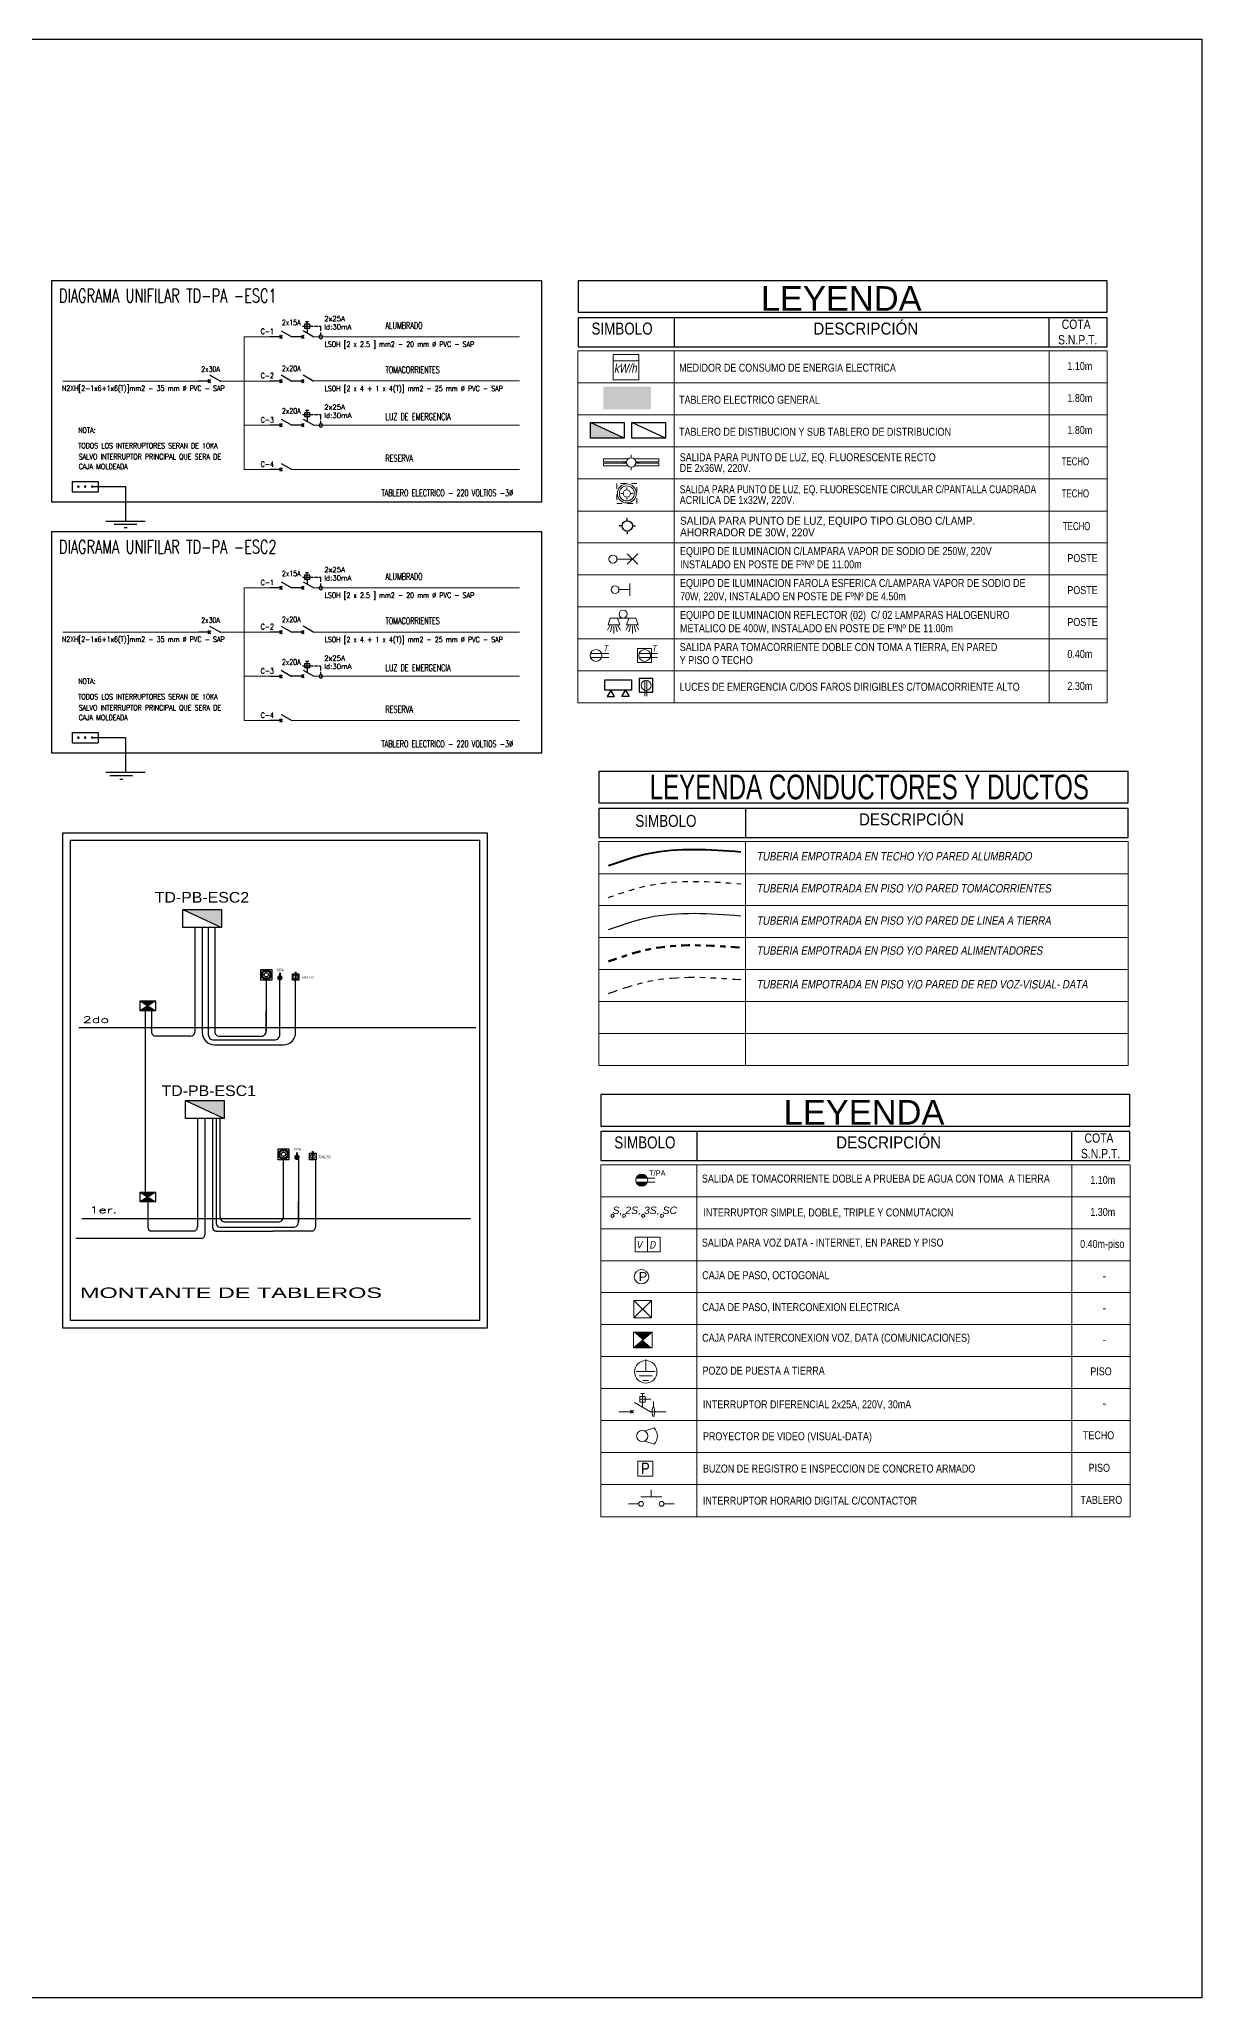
# Model space of a CAD drawing. Header units: millimetres. Extents: x 3354 to 3637, y 1117 to 1358.
# Drawn here: x 3509.77 to 3531.16, y 1163.13 to 1199.18 of the extents above; entities that cross this region are included whole.
import ezdxf
from ezdxf.enums import TextEntityAlignment as Align

# ---------------------------------------------------------------- set-up
doc = ezdxf.new("R2010")
doc.units = ezdxf.units.MM
for name, pattern in [('ACAD_ISO15W100', [39, 12, -3, 12, -3, 0, -3, 0, -3, 0, -3]), ('CONTINUA', [0]), ('DASHDOT2', [12.7, 6.35, -3.175, 0, -3.175]), ('DASHED', [0.75, 0.5, -0.25]), ('DASHED2', [0.375, 0.25, -0.125]), ('HIDDEN2', [0.1875, 0.125, -0.0625]), ('TRAZOS1', [0.15, 0.1, -0.05])]:
    doc.linetypes.add(name, pattern=pattern)
for name, color, linetype, lineweight in [('0-Accesorio', 4, 'Continuous', 20), ('06- DIAFRAMA UNIFILARES', 44, 'HIDDEN2', 15), ('ACCESORIO', 4, 'Continuous', 20), ('ACCESORIOS', 4, 'Continuous', 18), ('ALIMENTADORES', 43, 'DASHDOT2', 50), ('buzones', 4, 'Continuous', 18), ('CAB30mm', 60, 'Continuous', 30), ('columnas', 1, 'Continuous', 5), ('FIERR2', 41, 'Continuous', 20), ('INST. TOMAC.', 3, 'DASHED', 30), ('LAMPARAS', 2, 'Continuous', 13), ('LAMPARAS AHORRADORAS', 2, 'Continuous', 20), ('RED ALUMBRADO', 6, 'Continuous', 40), ('RED RED TV CABLE', 241, 'ACAD_ISO15W100', 40), ('RED TIERRA', 21, 'T_LINE', 30), ('SANIT', 160, 'Continuous', 60), ('TABLERO', 122, 'Continuous', 25), ('tableros y cables', 14, 'Continuous', 18)]:
    doc.layers.add(name, color=color, linetype=linetype, lineweight=lineweight)
for name, color, linetype in [('06-LNA FZA', 150, 'Continuous'), ('10LAUXILIAR', 1, 'Continuous'), ('40ALUMBRADO', 5, 'Continuous'), ('B-NOTAS', 7, 'Continuous'), ('Comunicaciones', 162, 'Continuous'), ('EQUIPOS', 4, 'Continuous'), ('G-TEXTOS-NOTAS', 7, 'Continuous'), ('LUMINARIAS', 2, 'Continuous'), ('MONTANTES', 2, 'Continuous'), ('TEXTO-1', 4, 'Continuous'), ('TEXTO-2', 9, 'Continuous'), ('TRAZO', 1, 'Continuous')]:
    doc.layers.add(name, color=color, linetype=linetype)
doc.layers.add('texto', color=7, linetype='Continuous', lineweight=9, true_color=0x000000)
doc.styles.add('2-SIETE', font='ARIALN.TTF', dxfattribs={"height": 0.07})
doc.styles.add('50-NOTAS', font='romans.shx', dxfattribs={"height": 0.1})
doc.styles.add('A-1', font='arial.ttf', dxfattribs={"height": 0.075})
doc.styles.add('B-NOTAS', font='romans.shx', dxfattribs={"width": 0.8, "height": 2.5})
doc.styles.add('BYE', font='ARIALN.TTF', dxfattribs={"oblique": 10, "height": 2})
doc.styles.add('CECI', font='sanss___.ttf', dxfattribs={"width": 1.6, "height": 0.13})
doc.styles.add('NPT', font='arial.ttf', dxfattribs={"height": 0.1})
doc.styles.add('ROMANS', font='romans.shx')
doc.styles.get("Standard").update_dxf_attribs({"font": 'arial.ttf'})
doc.styles.add('SWISS', font='arial.ttf', dxfattribs={"height": 0.1})
doc.linetypes.add('T_LINE', pattern='A,12.7,-5.08,["T",Standard,S=2.54,R=0,X=-2.54,Y=-1.27],-6.35', length=24.13)

# ---------------------------------------------------------------- blocks, each defined once
blk = doc.blocks.new('SC')
at = {"layer": '06-LNA FZA'}
for p, q in [((-0.432, 0.057), (-0.342, -0.059)), ((-0.342, 0.057), (-0.432, -0.059)), ((-0.374, 0.211), (0, -0.001)), ((-0.387, -0.001), (-0.765, -0.001))]:
    blk.add_line(p, q, dxfattribs=at)
blk = doc.blocks.new('DIFERENCIAL')
at = {"color": 1, "linetype": 'Continuous', "ltscale": 0.1}
for p, q in [((-0.642, 0.319), (-0.602, 0.319)), ((-0.58, 0.319), (-0.504, 0.319)), ((-0.509, 0.412), (-0.575, 0.412)), ((-0.542, 0.281), (-0.542, 0.356)), ((-0.48, 0.319), (-0.407, 0.319)), ((-0.385, 0.319), (-0.31, 0.319)), ((-0.287, 0.319), (-0.248, 0.319)), ((-0.248, 0.216), (-0.248, 0.319)), ((-0.248, 0.134), (-0.248, 0.183))]:
    blk.add_line(p, q, dxfattribs=at)
blk.add_lwpolyline([(-0.596, 0.276), (-0.486, 0.276), (-0.486, 0.361), (-0.596, 0.361)], close=True, dxfattribs=at)
for points in [[(-0.542, 0.376), (-0.542, 0.412)], [(-0.542, 0.261), (-0.542, 0.171)]]:
    blk.add_lwpolyline(points, dxfattribs=at)
blk.add_ellipse((-0.248, 0.087), major_axis=(0, -0.0467), ratio=0.654896, dxfattribs=at)
at = {"layer": 'G-TEXTOS-NOTAS', "style": '50-NOTAS'}
for s, p in [('2x25A', (-0.172, 0.427)), ('Id:30mA', (-0.172, 0.247))]:
    blk.add_text(s, height=0.11, dxfattribs=at).set_placement(p)
blk = doc.blocks.new('ID')
at = {"color": 1, "linetype": 'Continuous', "ltscale": 0.1}
for p, q in [((3472.703, 1590.813), (3472.737, 1590.813)), ((3472.756, 1590.813), (3472.82, 1590.813)), ((3472.816, 1590.892), (3472.76, 1590.892)), ((3472.788, 1590.781), (3472.788, 1590.845)), ((3472.841, 1590.813), (3472.903, 1590.813)), ((3472.922, 1590.813), (3472.986, 1590.813)), ((3473.005, 1590.813), (3473.038, 1590.813)), ((3473.038, 1590.725), (3473.038, 1590.813)), ((3473.038, 1590.655), (3473.038, 1590.697))]:
    blk.add_line(p, q, dxfattribs=at)
blk.add_lwpolyline([(3472.742, 1590.777), (3472.835, 1590.777), (3472.835, 1590.849), (3472.742, 1590.849)], close=True, dxfattribs=at)
for points in [[(3472.788, 1590.862), (3472.788, 1590.892)], [(3472.788, 1590.764), (3472.788, 1590.687)]]:
    blk.add_lwpolyline(points, dxfattribs=at)
blk.add_ellipse((3473.038, 1590.616), major_axis=(0, -0.0398), ratio=0.654896, dxfattribs=at)
at = {"layer": 'G-TEXTOS-NOTAS', "style": '50-NOTAS'}
for s, p in [('2x25A', (3473.103, 1590.905)), ('Id:30mA', (3473.103, 1590.752))]:
    blk.add_text(s, height=0.0937, dxfattribs=at).set_placement(p)
blk = doc.blocks.new('CAJ-TELF-1')
at = {"layer": 'Comunicaciones', "color": 2, "linetype": 'CONTINUA'}
for p, q in [((0.101, 0.13), (-0.101, 0)), ((-0.101, 0.13), (0.101, 0))]:
    blk.add_line(p, q, dxfattribs=at)
at = {"layer": 'Comunicaciones', "color": 3, "linetype": 'CONTINUA'}
blk.add_lwpolyline([(-0.101, 0.13), (-0.101, 0), (0.101, 0), (0.101, 0.13)], close=True, dxfattribs=at)
at = {"layer": 'Comunicaciones', "color": 2, "linetype": 'CONTINUA'}
for points in [[(-0.101, 0.13), (0, 0.065), (0.101, 0.13)], [(-0.101, 0), (0, 0.065), (0.101, 0)]]:
    blk.add_solid(points, dxfattribs=at)
blk = doc.blocks.new('TABLERO ELECTRICO')
at = {"layer": 'TABLERO'}
blk.add_hatch(color=256, dxfattribs=at).paths.add_polyline_path([(138.888, 62.418), (138.888, 61.688), (139.228, 62.418)])
blk.add_line((138.888, 61.688), (139.228, 62.418), dxfattribs=at)
blk.add_lwpolyline([(139.228, 62.418), (139.228, 61.688), (138.888, 61.688), (138.888, 62.418)], close=True, dxfattribs=at)
blk = doc.blocks.new('T')
at = {"color": 4, "linetype": 'Continuous', "lineweight": 20, "ltscale": 0.1}
for p, q in [((-49.222, 238.573), (-49.433, 238.573)), ((-49.222, 238.544), (-49.433, 238.544))]:
    blk.add_line(p, q, dxfattribs=at)
blk.add_circle((-49.289, 238.556), 0.0671, dxfattribs=at)
blk = doc.blocks.new('FLUORESCENTE CIRCULAR 1x32W')
at = {"layer": 'LUMINARIAS'}
for p, q in [((1338.211, 550.574), (1338.211, 550.61)), ((1338.152, 550.515), (1338.116, 550.515)), ((1338.211, 550.456), (1338.211, 550.421)), ((1338.27, 550.515), (1338.305, 550.515))]:
    blk.add_line(p, q, dxfattribs=at)
blk.add_lwpolyline([(1338.06, 550.665), (1338.36, 550.665), (1338.36, 550.365), (1338.06, 550.365)], close=True, dxfattribs=at)
for centre, radius in [((1338.21, 550.515), 0.136), ((1338.21, 550.515), 0.109), ((1338.211, 550.515), 0.0592)]:
    blk.add_circle(centre, radius, dxfattribs=at)
blk = doc.blocks.new('TOMA A PRUEBA DE AGUA')
at = {"layer": 'ACCESORIOS'}
h = blk.add_hatch(color=256, dxfattribs=at)
h.paths.add_polyline_path([(2284.459, 573.798), (2284.733, 573.798, 0.724865)])
h.paths.add_polyline_path([(2284.733, 573.708), (2284.459, 573.708, 0.724865)])
at = {"layer": 'ACCESORIOS', "linetype": 'Continuous', "lineweight": 20, "ltscale": 0.1}
for p, q in [((2284.459, 573.798), (2284.908, 573.798)), ((2284.459, 573.708), (2284.908, 573.708))]:
    blk.add_line(p, q, dxfattribs=at)
blk.add_circle((2284.596, 573.753), 0.144, dxfattribs=at)
at = {"layer": 'ACCESORIOS', "style": 'A-1', "width": 0.8}
blk.add_text('T/PA', height=0.1316, dxfattribs=at).set_placement((2284.774, 573.856))
blk = doc.blocks.new('CAJA DE PASO CUADRADO')
at = {"layer": 'ACCESORIOS', "linetype": 'Continuous', "lineweight": 20, "ltscale": 0.1}
for p, q in [((3457.161, 1211.357), (3457.482, 1211.036)), ((3457.482, 1211.357), (3457.161, 1211.036))]:
    blk.add_line(p, q, dxfattribs=at)
blk.add_lwpolyline([(3457.482, 1211.357), (3457.161, 1211.357), (3457.161, 1211.036), (3457.482, 1211.036)], close=True, dxfattribs=at)
blk = doc.blocks.new('tomacorriente')
at = {"layer": 'ACCESORIOS'}
for p, q in [((192.164, 54.007), (192.389, 54.007)), ((192.164, 53.958), (192.389, 53.958))]:
    blk.add_line(p, q, dxfattribs=at)
blk.add_circle((192.232, 53.983), 0.0729, dxfattribs=at)
at = {"layer": 'ACCESORIOS', "style": 'BYE', "oblique": 10}
blk.add_text('T', height=0.0794, dxfattribs=at).set_placement((192.322, 54.03))
blk = doc.blocks.new('MEDIDOR ELECTRICO')
at = {"layer": 'ACCESORIO', "linetype": 'Continuous', "lineweight": 20, "ltscale": 0.1}
blk.add_line((3557.225, 1214.428), (3557.835, 1214.428), dxfattribs=at)
blk.add_lwpolyline([(3557.225, 1214.58), (3557.835, 1214.58), (3557.835, 1213.977), (3557.225, 1213.977)], close=True, dxfattribs=at)
at = {"layer": 'ACCESORIO', "linetype": 'Continuous', "lineweight": 20, "ltscale": 0.1, "style": 'BYE', "oblique": 10}
blk.add_text('kW/h', height=0.2098, dxfattribs=at).set_placement((3557.244, 1214.148))
blk = doc.blocks.new('fl')
at = {"layer": 'LAMPARAS AHORRADORAS'}
for p, q in [((3552.922, 1728.251), (3552.922, 1728.318)), ((3552.821, 1728.15), (3552.754, 1728.15)), ((3552.922, 1728.049), (3552.922, 1727.982)), ((3553.023, 1728.15), (3553.09, 1728.15))]:
    blk.add_line(p, q, dxfattribs=at)
for points in [[(3552.906, 1728.249), (3552.906, 1728.75), (3552.846, 1728.75), (3552.846, 1728.216)], [(3552.938, 1728.249), (3552.938, 1728.75), (3552.998, 1728.75), (3552.998, 1728.216)], [(3552.846, 1728.084), (3552.846, 1727.55), (3552.906, 1727.55), (3552.906, 1728.05)], [(3552.998, 1728.084), (3552.998, 1727.55), (3552.938, 1727.55), (3552.938, 1728.05)]]:
    blk.add_lwpolyline(points, dxfattribs=at)
blk.add_circle((3552.922, 1728.15), 0.101, dxfattribs=at)
blk = doc.blocks.new('FLUORESCENTE CIRCULAR')
at = {"layer": 'LAMPARAS'}
for p, q in [((-792.671, 1801.4), (-792.719, 1801.4)), ((-792.598, 1801.472), (-792.598, 1801.521)), ((-792.598, 1801.328), (-792.598, 1801.28)), ((-792.526, 1801.4), (-792.478, 1801.4))]:
    blk.add_line(p, q, dxfattribs=at)
at = {"layer": 'LAMPARAS', "linetype": 'TRAZOS1', "ltscale": 0.75}
blk.add_lwpolyline([(-792.798, 1801.6), (-792.798, 1801.2), (-792.398, 1801.2), (-792.398, 1801.6)], close=True, dxfattribs=at)
at = {"layer": 'LAMPARAS'}
for radius in [0.189, 0.149, 0.0723]:
    blk.add_circle((-792.598, 1801.4), radius, dxfattribs=at)
blk = doc.blocks.new('reflect')
at = {"layer": 'LAMPARAS'}
for p, q in [((-0.501, 0.869, 0.008), (-0.751, 0.931, 0.014)), ((-0.477, 0.955, 0.007), (-0.677, 1.059, 0.012)), ((-0.451, 1.032, 0.007), (-0.174, 0.936)), ((-0.449, 0.543, 0.007), (-0.451, 1.032, 0.007)), ((-0.174, 0.399), (-0.174, 0.936)), ((-0.173, 0.64), (-0.174, 0.936)), ((-0.507, 0.787, 0.008), (-0.813, 0.786, 0.016)), ((-0.507, 0.011, 0.008), (-0.813, 0.012, 0.016)), ((-0.501, 0.706, 0.008), (-0.75, 0.642, 0.014)), ((-0.501, 0.093, 0.008), (-0.75, 0.156, 0.014)), ((-0.476, 0.619, 0.007), (-0.676, 0.514, 0.012)), ((-0.476, 0.179, 0.007), (-0.676, 0.284, 0.012)), ((-0.449, 0.255, 0.007), (-0.451, -0.233, 0.007)), ((-0.449, 0.543, 0.007), (-0.173, 0.64)), ((-0.449, 0.255, 0.007), (-0.173, 0.158)), ((-0.174, 0.399), (-0.174, -0.138)), ((-0.173, 0.158), (-0.174, -0.138)), ((-0.501, -0.07, 0.008), (-0.751, -0.132, 0.014)), ((-0.477, -0.157, 0.007), (-0.677, -0.261, 0.012)), ((-0.451, -0.233, 0.007), (-0.174, -0.138))]:
    blk.add_line(p, q, dxfattribs=at)
blk.add_circle((-0.005, 0.399), 0.169, dxfattribs=at)

msp = doc.modelspace()

# ---------------------------------------------------------------- hatches: boundary and pattern name
at = {"linetype": 'Continuous', "lineweight": 20, "ltscale": 0.1}
h = msp.add_hatch(color=4, dxfattribs=at)
h.paths.add_polyline_path([(3514.189, 1181.946), (3514.189, 1181.864, -0.840509)])
h.paths.add_polyline_path([(3514.206, 1181.865), (3514.206, 1181.945, -0.767976)])
h = msp.add_hatch(color=4, dxfattribs=at)
h.paths.add_polyline_path([(3514.505, 1178.642), (3514.505, 1178.559, -0.840509)])
h.paths.add_polyline_path([(3514.523, 1178.56), (3514.523, 1178.641, -0.767976)])
at = {"layer": 'ACCESORIOS'}
h = msp.add_hatch(color=256, dxfattribs=at)
h.dxf.hatch_style = 1
h.paths.add_polyline_path([(3520.706, 1175.383), (3520.875, 1175.236), (3521.045, 1175.381), (3521.045, 1175.383)])
h.paths.add_polyline_path([(3520.706, 1175.091), (3521.041, 1175.091), (3520.875, 1175.236)])
at = {"layer": 'TABLERO', "linetype": 'Continuous'}
h = msp.add_hatch(color=256, dxfattribs=at)
h.dxf.hatch_style = 1
h.paths.add_polyline_path([(3521.025, 1192.369), (3521.023, 1192.785), (3520.587, 1192.784), (3520.151, 1192.784), (3520.152, 1192.369)])

# ---------------------------------------------------------------- linework, layer by layer
at = {"color": 4, "linetype": 'Continuous', "lineweight": 20, "ltscale": 0.1}
for p, q in [((3514.189, 1181.863), (3514.189, 1181.994)), ((3514.206, 1181.863), (3514.206, 1181.994)), ((3514.505, 1178.559), (3514.505, 1178.69)), ((3514.523, 1178.559), (3514.523, 1178.69)), ((3520.93, 1174.876), (3520.93, 1174.659)), ((3520.756, 1174.659), (3521.105, 1174.659)), ((3520.756, 1174.659), (3521.105, 1174.659)), ((3520.81, 1174.576), (3521.05, 1174.576)), ((3520.878, 1174.493), (3520.982, 1174.493))]:
    msp.add_line(p, q, dxfattribs=at)
at = {"ltscale": 2}
msp.add_lwpolyline([(3493.807, 1199.183), (3531.162, 1199.183), (3531.162, 1163.127), (3493.807, 1163.127)], close=True, dxfattribs=at)
at = {"color": 2, "lineweight": 25}
for points in [[(3520.667, 1187.199), (3520.175, 1187.199), (3520.175, 1187.387), (3520.667, 1187.387)], [(3520.288, 1187.199), (3520.22, 1187.082), (3520.355, 1187.082)], [(3520.555, 1187.199), (3520.623, 1187.082), (3520.487, 1187.082)]]:
    msp.add_lwpolyline(points, close=True, dxfattribs=at)
for points in [[(3521.058, 1187.412), (3520.809, 1187.412), (3520.809, 1187.163), (3521.058, 1187.163)], [(3514.427, 1181.979), (3514.545, 1181.979), (3514.545, 1181.86), (3514.427, 1181.86)], [(3514.427, 1181.979), (3514.545, 1181.979), (3514.545, 1181.86), (3514.427, 1181.86)], [(3514.743, 1178.674), (3514.862, 1178.674), (3514.862, 1178.555), (3514.743, 1178.555)], [(3514.743, 1178.674), (3514.862, 1178.674), (3514.862, 1178.555), (3514.743, 1178.555)]]:
    msp.add_lwpolyline(points, close=True)
at = {"color": 4, "linetype": 'Continuous', "lineweight": 20, "ltscale": 0.1}
for centre, radius in [((3514.196, 1181.905), 0.0417), ((3514.512, 1178.6), 0.0417), ((3520.929, 1174.651), 0.207)]:
    msp.add_circle(centre, radius, dxfattribs=at)
at = {"layer": '0-Accesorio', "linetype": 'Continuous'}
for p, q in [((3520.839, 1172.349), (3521.225, 1172.349)), ((3521.032, 1172.349), (3521.032, 1172.481))]:
    msp.add_line(p, q, dxfattribs=at)
for centre in [(3520.844, 1172.221), (3521.22, 1172.221)]:
    msp.add_circle(centre, 0.0436, dxfattribs=at)
at = {"layer": '06- DIAFRAMA UNIFILARES', "color": 150, "linetype": 'CONTINUA'}
for p, q in [((3513.539, 1193.705), (3513.539, 1191.26)), ((3514.013, 1193.705), (3513.539, 1193.705)), ((3514.821, 1193.706), (3518.609, 1193.706)), ((3512.701, 1192.89), (3510.2, 1192.89)), ((3513.539, 1192.89), (3513.101, 1192.89)), ((3514.013, 1192.89), (3513.539, 1192.89)), ((3514.821, 1192.891), (3518.609, 1192.891)), ((3514.013, 1192.075), (3513.539, 1192.075)), ((3514.821, 1192.076), (3518.609, 1192.076)), ((3514.013, 1191.26), (3513.539, 1191.26)), ((3514.416, 1191.261), (3518.609, 1191.261)), ((3513.539, 1189.084), (3513.539, 1186.639)), ((3514.013, 1189.084), (3513.539, 1189.084)), ((3514.821, 1189.085), (3518.609, 1189.085)), ((3512.701, 1188.269), (3510.2, 1188.269)), ((3513.539, 1188.269), (3513.101, 1188.269)), ((3514.013, 1188.269), (3513.539, 1188.269)), ((3514.821, 1188.27), (3518.609, 1188.27)), ((3514.013, 1187.454), (3513.539, 1187.454)), ((3514.821, 1187.455), (3518.609, 1187.455)), ((3514.013, 1186.639), (3513.539, 1186.639)), ((3514.416, 1186.64), (3518.609, 1186.64))]:
    msp.add_line(p, q, dxfattribs=at)
at = {"layer": '10LAUXILIAR', "color": 3, "linetype": 'Continuous'}
for p, q in [((3510.374, 1191.043, -1.41), (3510.854, 1191.043, -1.41)), ((3510.374, 1191.043, -1.41), (3510.374, 1190.851, -1.41)), ((3510.758, 1190.947, -1.41), (3511.357, 1190.947, -1.41)), ((3510.854, 1191.043, -1.41), (3510.854, 1190.851, -1.41)), ((3511.357, 1190.947, -1.41), (3511.357, 1190.312, -1.41)), ((3510.374, 1190.851, -1.41), (3510.854, 1190.851, -1.41)), ((3510.997, 1190.312, -1.41), (3511.717, 1190.312, -1.41)), ((3511.148, 1190.257, -1.41), (3511.565, 1190.257, -1.41)), ((3511.33, 1190.192, -1.41), (3511.384, 1190.192, -1.41)), ((3510.374, 1186.422, -1.41), (3510.854, 1186.422, -1.41)), ((3510.374, 1186.422, -1.41), (3510.374, 1186.23, -1.41)), ((3510.758, 1186.326, -1.41), (3511.357, 1186.326, -1.41)), ((3510.854, 1186.422, -1.41), (3510.854, 1186.23, -1.41)), ((3511.357, 1186.326, -1.41), (3511.357, 1185.691, -1.41)), ((3510.374, 1186.23, -1.41), (3510.854, 1186.23, -1.41)), ((3510.997, 1185.691, -1.41), (3511.717, 1185.691, -1.41)), ((3511.069, 1185.63), (3511.486, 1185.63)), ((3511.25, 1185.564), (3511.304, 1185.564))]:
    msp.add_line(p, q, dxfattribs=at)
at = {"layer": '10LAUXILIAR', "color": 3, "linetype": 'Continuous', "const_width": 0.024}
for points in [[(3510.477, 1190.947, 1), (3510.501, 1190.947, 1)], [(3510.602, 1190.947, 1), (3510.626, 1190.947, 1)], [(3510.734, 1190.947, 1), (3510.758, 1190.947, 1)], [(3510.477, 1186.326, 1), (3510.501, 1186.326, 1)], [(3510.602, 1186.326, 1), (3510.626, 1186.326, 1)], [(3510.734, 1186.326, 1), (3510.758, 1186.326, 1)]]:
    msp.add_lwpolyline(points, format="xyb", close=True, dxfattribs=at)
at = {"layer": '40ALUMBRADO'}
for points in [[(3519.015, 1194.736), (3509.997, 1194.736), (3509.997, 1190.667), (3519.015, 1190.667)], [(3519.015, 1190.114), (3509.997, 1190.114), (3509.997, 1186.046), (3519.015, 1186.046)], [(3510.206, 1184.576), (3518.009, 1184.576), (3518.009, 1175.456), (3510.206, 1175.456)], [(3510.345, 1184.437), (3517.87, 1184.437), (3517.87, 1175.595), (3510.345, 1175.595)]]:
    msp.add_lwpolyline(points, close=True, dxfattribs=at)
for points in [[(3512.701, 1192.891), (3512.698, 1192.891), (3512.698, 1192.89), (3512.701, 1192.89)], [(3513.101, 1192.89), (3513.102, 1192.89), (3513.102, 1192.891), (3513.101, 1192.891)], [(3512.701, 1188.269), (3512.698, 1188.269), (3512.698, 1188.269), (3512.701, 1188.269)], [(3513.101, 1188.269), (3513.102, 1188.269), (3513.102, 1188.269), (3513.101, 1188.269)]]:
    msp.add_lwpolyline(points, dxfattribs=at)
at = {"layer": 'ACCESORIOS', "color": 4, "linetype": 'Continuous', "lineweight": 20, "ltscale": 0.1}
msp.add_line((3520.963, 1176.862), (3520.963, 1177.129), dxfattribs=at)
msp.add_line((3520.963, 1176.862), (3520.963, 1177.129), dxfattribs=at)
at = {"layer": 'ACCESORIOS', "linetype": 'Continuous', "lineweight": 20, "ltscale": 0.1}
msp.add_line((3521.045, 1175.381), (3520.706, 1175.091), dxfattribs=at)
at = {"layer": 'ACCESORIOS'}
for p, q in [((3521.018, 1173.917), (3520.722, 1174.088)), ((3520.82, 1174.145), (3520.92, 1174.145)), ((3520.836, 1174.254), (3520.904, 1174.254)), ((3520.87, 1174.003), (3520.87, 1174.254)), ((3520.87, 1174.195), (3520.87, 1174.095)), ((3520.676, 1173.917), (3520.435, 1173.917)), ((3520.646, 1173.887), (3520.706, 1173.947)), ((3520.706, 1173.887), (3520.646, 1173.947)), ((3521.018, 1173.917), (3521.301, 1173.917))]:
    msp.add_line(p, q, dxfattribs=at)
at = {"layer": 'ACCESORIOS', "linetype": 'DASHED2', "ltscale": 0.005}
for p in [(3520.92, 1174.145), (3521.071, 1174.007)]:
    msp.add_line(p, (3521.071, 1174.145), dxfattribs=at)
at = {"layer": 'ACCESORIOS', "color": 1, "linetype": 'Continuous', "lineweight": 20, "ltscale": 0.1}
for p, q in [((3520.911, 1173.561), (3521.084, 1173.62)), ((3520.911, 1173.376), (3521.084, 1173.318))]:
    msp.add_line(p, q, dxfattribs=at)
at = {"layer": 'ACCESORIOS'}
for points in [[(3521.038, 1187.967), (3520.78, 1187.967), (3520.78, 1187.71), (3521.038, 1187.71)], [(3520.92, 1174.195), (3520.82, 1174.195), (3520.82, 1174.095), (3520.92, 1174.095)]]:
    msp.add_lwpolyline(points, close=True, dxfattribs=at)
at = {"layer": 'ACCESORIOS', "color": 4, "linetype": 'Continuous', "lineweight": 20, "ltscale": 0.1}
msp.add_lwpolyline([(3520.733, 1177.129), (3521.193, 1177.129), (3521.193, 1176.862), (3520.733, 1176.862)], close=True, dxfattribs=at)
at = {"layer": 'ACCESORIOS', "linetype": 'Continuous', "lineweight": 20, "ltscale": 0.1}
msp.add_lwpolyline([(3521.045, 1175.091), (3520.706, 1175.091), (3520.706, 1175.383), (3521.045, 1175.383)], close=True, dxfattribs=at)
at = {"layer": 'ACCESORIOS'}
for centre, radius in [((3520.318, 1177.523), 0.0292), ((3520.529, 1177.523), 0.0292), ((3520.882, 1177.523), 0.0292), ((3521.228, 1177.523), 0.0292), ((3520.851, 1176.402), 0.133)]:
    msp.add_circle(centre, radius, dxfattribs=at)
at = {"layer": 'ACCESORIOS', "color": 1, "linetype": 'Continuous', "lineweight": 20, "ltscale": 0.1}
msp.add_circle((3520.865, 1173.469), 0.103, dxfattribs=at)
msp.add_arc((3520.919, 1173.469), 0.224, 317.5277, 42.4723, dxfattribs=at)
at = {"layer": 'ACCESORIOS'}
msp.add_ellipse((3521.07, 1173.917), major_axis=(0, -0.0894), ratio=0.271389, dxfattribs=at)
at = {"layer": 'ALIMENTADORES', "ltscale": 0.025}
msp.add_spline([(3520.242, 1182.205), (3520.982, 1182.428), (3522.678, 1182.459)], degree=3, dxfattribs=at)
at = {"layer": 'buzones', "linetype": 'Continuous', "ltscale": 0.25}
msp.add_lwpolyline([(3521.061, 1172.729), (3521.061, 1173.008), (3520.783, 1173.008), (3520.783, 1172.729)], close=True, dxfattribs=at)
at = {"layer": 'CAB30mm'}
for p, q in [((3521.451, 1194.055), (3521.451, 1193.52)), ((3528.35, 1193.52), (3528.35, 1194.055)), ((3522.763, 1185.021), (3522.763, 1184.486)), ((3521.87, 1179.073), (3521.87, 1178.539)), ((3528.77, 1178.539), (3528.77, 1179.073))]:
    msp.add_line(p, q, dxfattribs=at)
for points in [[(3519.683, 1194.157), (3529.42, 1194.157), (3529.42, 1194.736), (3519.683, 1194.736)], [(3519.683, 1193.52), (3529.42, 1193.52), (3529.42, 1194.055), (3519.683, 1194.055)], [(3520.069, 1185.123), (3529.806, 1185.123), (3529.806, 1185.702), (3520.069, 1185.702)], [(3520.069, 1184.486), (3529.806, 1184.486), (3529.806, 1185.021), (3520.069, 1185.021)], [(3520.103, 1179.176), (3529.84, 1179.176), (3529.84, 1179.754), (3520.103, 1179.754)], [(3520.103, 1178.539), (3529.84, 1178.539), (3529.84, 1179.073), (3520.103, 1179.073)]]:
    msp.add_lwpolyline(points, close=True, dxfattribs=at)
at = {"layer": 'FIERR2'}
for p, q in [((3519.682, 1193.444), (3519.682, 1186.965)), ((3519.682, 1193.444), (3529.42, 1193.444)), ((3521.451, 1193.444), (3521.451, 1186.965)), ((3528.35, 1193.444), (3528.35, 1186.965)), ((3529.42, 1193.444), (3529.42, 1186.965)), ((3519.682, 1192.855), (3529.42, 1192.855)), ((3519.682, 1192.266), (3529.42, 1192.266)), ((3519.682, 1191.677), (3529.42, 1191.677)), ((3519.682, 1191.087), (3529.42, 1191.087)), ((3519.682, 1190.497), (3529.42, 1190.497)), ((3519.682, 1189.909), (3529.42, 1189.909)), ((3519.682, 1189.909), (3529.42, 1189.909)), ((3519.682, 1189.321), (3529.42, 1189.321)), ((3519.682, 1188.732), (3529.42, 1188.732)), ((3519.682, 1188.144), (3529.42, 1188.144)), ((3519.682, 1187.556), (3529.42, 1187.556)), ((3519.682, 1186.965), (3529.42, 1186.965)), ((3520.069, 1184.411), (3520.069, 1180.292)), ((3520.069, 1184.411), (3529.807, 1184.411)), ((3522.764, 1184.411), (3522.764, 1180.292)), ((3529.807, 1184.411), (3529.807, 1180.292)), ((3520.069, 1183.821), (3529.807, 1183.821)), ((3520.069, 1183.233), (3529.807, 1183.233)), ((3520.069, 1182.645), (3529.807, 1182.645)), ((3520.069, 1182.057), (3529.807, 1182.057)), ((3520.069, 1181.468), (3529.807, 1181.468)), ((3520.069, 1180.88), (3529.807, 1180.88)), ((3520.069, 1180.292), (3529.807, 1180.292)), ((3520.103, 1178.463), (3520.103, 1171.984)), ((3520.103, 1178.463), (3529.841, 1178.463)), ((3521.872, 1178.463), (3521.872, 1171.984)), ((3528.772, 1178.463), (3528.772, 1171.984)), ((3529.841, 1178.463), (3529.841, 1171.984)), ((3520.103, 1177.874), (3529.841, 1177.874)), ((3520.103, 1177.286), (3529.841, 1177.286)), ((3520.103, 1176.697), (3529.841, 1176.697)), ((3520.103, 1176.109), (3529.841, 1176.109)), ((3520.103, 1175.521), (3529.841, 1175.521)), ((3520.103, 1174.933), (3529.841, 1174.933)), ((3520.103, 1174.344), (3529.841, 1174.344)), ((3520.103, 1173.756), (3529.841, 1173.756)), ((3520.103, 1173.165), (3529.841, 1173.165)), ((3520.103, 1172.575), (3529.841, 1172.575)), ((3520.103, 1171.984), (3529.841, 1171.984))]:
    msp.add_line(p, q, dxfattribs=at)
at = {"layer": 'INST. TOMAC.', "ltscale": 0.01}
msp.add_spline([(3520.242, 1183.382), (3520.982, 1183.605), (3522.678, 1183.636)], degree=3, dxfattribs=at)
at = {"layer": 'LAMPARAS'}
for p, q in [((3520.4, 1189.612), (3520.687, 1189.612)), ((3520.783, 1189.708), (3520.59, 1189.516)), ((3520.59, 1189.708), (3520.783, 1189.516)), ((3520.637, 1188.937), (3520.637, 1189.163)), ((3520.436, 1189.05), (3520.637, 1189.05))]:
    msp.add_line(p, q, dxfattribs=at)
for centre, radius in [((3520.325, 1189.612), 0.0752), ((3520.366, 1189.05), 0.0707)]:
    msp.add_circle(centre, radius, dxfattribs=at)
at = {"layer": 'LUMINARIAS'}
for p, q in [((3520.495, 1190.222), (3520.439, 1190.222)), ((3520.59, 1190.317), (3520.59, 1190.373)), ((3520.685, 1190.222), (3520.741, 1190.222)), ((3520.59, 1190.127), (3520.59, 1190.071))]:
    msp.add_line(p, q, dxfattribs=at)
msp.add_circle((3520.59, 1190.222), 0.0947, dxfattribs=at)
at = {"layer": 'MONTANTES', "color": 3, "linetype": 'CONTINUA', "ltscale": 0.7}
for p, q in [((3512.631, 1182.832), (3512.631, 1180.902)), ((3513.002, 1182.832), (3513.002, 1180.902)), ((3513.002, 1182.832), (3513.002, 1180.902)), ((3513.947, 1181.86), (3513.947, 1180.923)), ((3511.836, 1181.299), (3511.836, 1180.902)), ((3512.561, 1180.832), (3511.906, 1180.832)), ((3513.072, 1180.832), (3513.878, 1180.832)), ((3512.678, 1179.312), (3512.678, 1177.313)), ((3512.957, 1179.312), (3512.957, 1177.313)), ((3513.027, 1179.312), (3513.027, 1177.382)), ((3514.538, 1178.558), (3514.538, 1177.403)), ((3514.851, 1178.558), (3514.851, 1177.313)), ((3514.851, 1178.558), (3514.851, 1177.41)), ((3511.765, 1177.779), (3511.765, 1177.313)), ((3512.608, 1177.243), (3511.835, 1177.243)), ((3513.027, 1177.243), (3514.07, 1177.243)), ((3513.097, 1177.313), (3513.709, 1177.313)), ((3513.709, 1177.313), (3514.469, 1177.313)), ((3514.781, 1177.243), (3514.07, 1177.243)), ((3512.747, 1177.104), (3510.444, 1177.104))]:
    msp.add_line(p, q, dxfattribs=at)
for points in [[(3512.769, 1182.832), (3512.769, 1180.895, 0.414214), (3512.994, 1180.67), (3514.261, 1180.67, 0.414214), (3514.486, 1180.895), (3514.486, 1181.86)], [(3512.879, 1182.832), (3512.879, 1180.86, 0.414214), (3512.979, 1180.76), (3514.096, 1180.76, 0.414214), (3514.196, 1180.86), (3514.196, 1181.863)], [(3513.095, 1179.312), (3513.095, 1177.51, 0.414214), (3513.195, 1177.41), (3514.164, 1177.41, 0.414214), (3514.264, 1177.51), (3514.264, 1178.565)]]:
    msp.add_lwpolyline(points, format="xyb", dxfattribs=at)
for points in [[(3511.723, 1177.96), (3511.723, 1181.299)], [(3513.947, 1180.93), (3513.947, 1181.299)], [(3512.816, 1179.312), (3512.816, 1177.173)], [(3514.538, 1177.41), (3514.538, 1177.779)]]:
    msp.add_lwpolyline(points, dxfattribs=at)
for centre, radius, start, end in [((3511.906, 1180.902), 0.0696, 180, 270), ((3512.561, 1180.902), 0.0696, 270, 0), ((3513.072, 1180.902), 0.0696, 180, 270), ((3513.072, 1180.902), 0.0696, 180, 270), ((3513.849, 1180.926), 0.0984, 286.9871, 2.078), ((3511.835, 1177.313), 0.0696, 180, 270), ((3512.608, 1177.313), 0.0696, 270, 0), ((3513.027, 1177.313), 0.0696, 180, 270), ((3513.097, 1177.382), 0.0696, 180, 270), ((3514.44, 1177.407), 0.0984, 286.9871, 2.078), ((3514.781, 1177.313), 0.0696, 270, 0), ((3512.747, 1177.173), 0.0696, 270, 0)]:
    msp.add_arc(centre, radius, start, end, dxfattribs=at)
at = {"layer": 'RED ALUMBRADO'}
msp.add_spline([(3520.242, 1183.971), (3520.982, 1184.194), (3522.678, 1184.225)], degree=3, dxfattribs=at)
at = {"layer": 'RED RED TV CABLE', "lineweight": 30, "ltscale": 0.015}
msp.add_spline([(3520.242, 1181.617), (3520.982, 1181.84), (3522.678, 1181.871)], degree=3, dxfattribs=at)
at = {"layer": 'RED TIERRA', "ltscale": 0.02}
msp.add_spline([(3520.242, 1182.794), (3520.982, 1183.017), (3522.678, 1183.047)], degree=3, dxfattribs=at)
at = {"layer": 'TABLERO'}
msp.add_line((3521.29, 1191.841), (3520.673, 1192.129), dxfattribs=at)
msp.add_lwpolyline([(3520.673, 1192.129), (3521.29, 1192.129), (3521.29, 1191.841), (3520.673, 1191.841)], close=True, dxfattribs=at)
at = {"layer": 'tableros y cables'}
for p, q in [((3520.612, 1172.221), (3520.801, 1172.221)), ((3521.453, 1172.221), (3521.264, 1172.221))]:
    msp.add_line(p, q, dxfattribs=at)
at = {"layer": 'TRAZO', "color": 1, "linetype": 'CONTINUA', "ltscale": 0.7}
for p, q in [((3510.495, 1180.992), (3517.8, 1180.992)), ((3510.553, 1177.472), (3516.639, 1177.472)), ((3511.718, 1177.472), (3517.704, 1177.472))]:
    msp.add_line(p, q, dxfattribs=at)

# ---------------------------------------------------------------- block references
at = {"color": 4, "lineweight": 25}
for p, xscale, yscale, zscale, rotation in [((3851.574, 1255.603), 1.386000000000458, 1.386000000000458, 1.386000000000458, 90), ((3357.037, 1149.391), 0.660000000000218, 0.660000000000218, 0.660000000000218, 270), ((3357.037, 1149.391), 0.660000000000218, 0.660000000000218, 0.660000000000218, 270), ((3357.354, 1146.086), 0.660000000000218, 0.660000000000218, 0.660000000000218, 270), ((3357.354, 1146.086), 0.660000000000218, 0.660000000000218, 0.660000000000218, 270)]:
    msp.add_blockref('T', p, dxfattribs=dict(at, xscale=xscale, yscale=yscale, zscale=zscale, rotation=rotation))
at = {"layer": '06- DIAFRAMA UNIFILARES', "color": 1, "linetype": 'CONTINUA', "xscale": 0.5280000000003002, "yscale": 0.5280000000003002, "zscale": 0.5280000000003002}
for p in [(3514.417, 1193.705), (3514.821, 1193.706), (3513.102, 1192.891), (3514.417, 1192.891), (3514.821, 1192.891), (3514.417, 1192.076), (3514.821, 1192.076), (3514.417, 1191.261), (3514.417, 1189.084), (3514.821, 1189.085), (3513.102, 1188.269), (3514.417, 1188.269), (3514.821, 1188.27), (3514.417, 1187.454), (3514.821, 1187.455), (3514.417, 1186.639)]:
    msp.add_blockref('SC', p, dxfattribs=at)
at = {"layer": '40ALUMBRADO'}
for p in [(41.911, -398.542), (41.911, -398.542), (41.911, -403.163), (41.911, -403.163)]:
    msp.add_blockref('ID', p, dxfattribs=at)
at = {"layer": 'ACCESORIOS'}
for name, p, xscale, yscale, zscale in [('MEDIDOR ELECTRICO', (781.268, 258.152), 0.7700000000000001, 0.7700000000000001, 0.7700000000000001), ('tomacorriente', (3233.451, 1107.365), 1.49072, 1.49072, 1.49072), ('tomacorriente', (3234.345, 1107.365), 1.49072, 1.49072, 1.49072), ('TOMA A PRUEBA DE AGUA', (1761.716, 736.39), 0.7700000000000001, 0.7700000000000001, 0.7700000000000001), ('CAJA DE PASO CUADRADO', (60.095, -36.603), 1.001, 1.001, 1.001)]:
    msp.add_blockref(name, p, dxfattribs=dict(at, xscale=xscale, yscale=yscale, zscale=zscale))
at = {"layer": 'EQUIPOS', "color": 3, "xscale": 0.8522151218380829, "yscale": 0.8522151218380829, "zscale": 0.8522151218380829}
for p in [(3515.16, 1193.629), (3515.16, 1189.008)]:
    msp.add_blockref('DIFERENCIAL', p, dxfattribs=at)
at = {"layer": 'LAMPARAS'}
for name, p, xscale, yscale, zscale, rotation in [('fl', (4984.406, -1817.934), 0.847, 0.847, 0.847, 90), ('reflect', (3520.688, 1188.601), 0.4385390625000001, 0.4385390625000001, 0.4385390625000001, 89.99999999999999)]:
    msp.add_blockref(name, p, dxfattribs=dict(at, xscale=xscale, yscale=yscale, zscale=zscale, rotation=rotation))
at = {"layer": 'LAMPARAS', "xscale": 0.9239999999999998, "yscale": 0.9239999999999998, "zscale": 0.9239999999999998}
msp.add_blockref('FLUORESCENTE CIRCULAR', (4252.942, -473.673), dxfattribs=at)
at = {"layer": 'LUMINARIAS', "xscale": 0.666666666666515, "yscale": 0.666666666666515, "zscale": 0.666666666666515, "rotation": 270}
for p in [(3146.937, 2074.1), (3147.254, 2070.796)]:
    msp.add_blockref('FLUORESCENTE CIRCULAR 1x32W', p, dxfattribs=at)
at = {"layer": 'MONTANTES', "color": 130, "linetype": 'CONTINUA', "ltscale": 0.7, "xscale": -1.3921875, "yscale": 1.3921875, "zscale": 1.3921875}
for p in [(3511.765, 1181.299), (3511.765, 1177.779)]:
    msp.add_blockref('CAJ-TELF-1', p, dxfattribs=at)
at = {"layer": 'TABLERO'}
for p, xscale, yscale, zscale, rotation in [((3572.697, 1074.391), 0.8456448000000001, 0.8456448000000001, 0.8456448000000001, 90), ((3452.489, 1318.081), 0.9714152447999974, 0.9714152447999974, 0.9714152447999974, 270.0000021777747), ((3452.537, 1314.561), 0.9714152447999974, 0.9714152447999974, 0.9714152447999974, 270.0000021777747)]:
    msp.add_blockref('TABLERO ELECTRICO', p, dxfattribs=dict(at, xscale=xscale, yscale=yscale, zscale=zscale, rotation=rotation))

# ---------------------------------------------------------------- texts
at = {"style": 'BYE', "oblique": 10}
for p in [(3514.126, 1182.024, 0.875), (3514.443, 1178.72, 0.875)]:
    msp.add_text('T/PA', height=0.0454, rotation=0.1428, dxfattribs=at).set_placement(p)
for p in [(3514.583, 1181.886), (3514.9, 1178.582)]:
    msp.add_text('T/ALTO', height=0.0482, dxfattribs=at).set_placement(p)
at = {"layer": 'ACCESORIOS', "color": 4, "linetype": 'Continuous', "lineweight": 20, "ltscale": 0.1, "style": 'BYE', "oblique": 10}
for s, p in [('V', (3520.757, 1176.922, 6483.859)), ('D', (3520.996, 1176.921, 8104.824))]:
    msp.add_text(s, height=0.135, rotation=360, dxfattribs=at).set_placement(p)
at = {"layer": 'ACCESORIOS', "attachment_point": 1}
for s, insert, char_height, width in [('{\\fArial|b0|i1|c0|p34;S, 2S, 3S, SC}', (3520.318, 1177.693), 0.13787, 3.60811), ('{\\fArial|b0|i0|c0|p34;P}', (3520.8, 1176.489), 0.16877, 0.1307)]:
    msp.add_mtext(s, dxfattribs=dict(at, insert=insert, char_height=char_height, width=width))
at = {"layer": 'B-NOTAS', "style": 'B-NOTAS', "width": 0.7}
for s, height, p in [('DIAGRAMA UNIFILAR TD-PA -ESC1', 0.2475, (3510.133, 1194.337)), ('2x15A', 0.099, (3514.235, 1193.919)), ('ALUMBRADO ', 0.1237, (3516.14, 1193.851)), ('LSOH [2 x 2.5 ] mm2 - 20 mm %%C PVC - SAP', 0.099, (3515.019, 1193.518)), ('2x30A', 0.099, (3512.75, 1193.059)), ('2x20A', 0.099, (3514.235, 1193.073)), ('TOMACORRIENTES', 0.12375, (3516.14, 1193.036)), ('N2XH[2-1x6+1x6(T)]mm2 - 35 mm %%C PVC - SAP', 0.099, (3510.186, 1192.707, 1.41)), ('LSOH [2 x 4 + 1 x 4(T)] mm2 - 25 mm %%C PVC - SAP', 0.099, (3515.019, 1192.703)), ('2x20A', 0.099, (3514.235, 1192.29)), ('2x20A', 0.099, (3514.235, 1192.29)), ('NOTA:', 0.099, (3510.486, 1191.935)), ('LUZ DE EMERGENCIA', 0.12375, (3516.14, 1192.172)), ('TODOS LOS INTERRUPTORES SERAN DE 10KA', 0.099, (3510.486, 1191.65)), ('SALVO INTERRUPTOR PRINCIPAL QUE SERA DE ', 0.099, (3510.494, 1191.448)), ('CAJA MOLDEADA', 0.099, (3510.494, 1191.268)), ('RESERVA', 0.1237, (3516.14, 1191.407)), ('TABLERO ELECTRICO - 220 VOLTIOS -3Ø', 0.12375, (3516.065, 1190.769, -1.41)), ('DIAGRAMA UNIFILAR TD-PA -ESC2', 0.2475, (3510.133, 1189.715)), ('2x15A', 0.099, (3514.235, 1189.298)), ('ALUMBRADO ', 0.1237, (3516.14, 1189.23)), ('LSOH [2 x 2.5 ] mm2 - 20 mm %%C PVC - SAP', 0.099, (3515.019, 1188.897)), ('2x30A', 0.099, (3512.75, 1188.438)), ('2x20A', 0.099, (3514.235, 1188.452)), ('TOMACORRIENTES', 0.12375, (3516.14, 1188.415)), ('N2XH[2-1x6+1x6(T)]mm2 - 35 mm %%C PVC - SAP', 0.099, (3510.186, 1188.086, 1.41)), ('LSOH [2 x 4 + 1 x 4(T)] mm2 - 25 mm %%C PVC - SAP', 0.099, (3515.019, 1188.082)), ('2x20A', 0.099, (3514.235, 1187.668)), ('2x20A', 0.099, (3514.235, 1187.668)), ('NOTA:', 0.099, (3510.486, 1187.314)), ('LUZ DE EMERGENCIA', 0.12375, (3516.14, 1187.551)), ('TODOS LOS INTERRUPTORES SERAN DE 10KA', 0.099, (3510.486, 1187.029)), ('SALVO INTERRUPTOR PRINCIPAL QUE SERA DE ', 0.099, (3510.494, 1186.827)), ('CAJA MOLDEADA', 0.099, (3510.494, 1186.647)), ('RESERVA', 0.1237, (3516.14, 1186.785)), ('TABLERO ELECTRICO - 220 VOLTIOS -3Ø', 0.12375, (3516.065, 1186.148, -1.41))]:
    msp.add_text(s, height=height, dxfattribs=at).set_placement(p)
at = {"layer": 'B-NOTAS', "ltscale": 0.25, "style": 'B-NOTAS', "width": 0.7}
for s, p in [('C-1', (3513.844, 1193.755)), ('C-2', (3513.844, 1192.94)), ('C-3', (3513.844, 1192.125)), ('C-4', (3513.844, 1191.31)), ('C-1', (3513.844, 1189.133)), ('C-2', (3513.844, 1188.319)), ('C-3', (3513.844, 1187.504)), ('C-4', (3513.844, 1186.689))]:
    msp.add_text(s, height=0.099, dxfattribs=at).set_placement(p)
at = {"layer": 'buzones', "ltscale": 0.5, "style": '2-SIETE'}
msp.add_text('P', height=0.21, rotation=359.9724, dxfattribs=at).set_placement((3520.841, 1172.768))
at = {"layer": 'columnas', "lineweight": 60, "style": 'NPT'}
for p in [(3523.047, 1194.183), (3523.467, 1179.202)]:
    msp.add_text('LEYENDA', height=0.4537, dxfattribs=at).set_placement(p)
at = {"layer": 'columnas', "lineweight": 60, "style": 'NPT', "width": 0.7}
msp.add_text('LEYENDA CONDUCTORES Y DUCTOS', height=0.45366, dxfattribs=at).set_placement((3521.001, 1185.19))
at = {"layer": 'MONTANTES', "color": 6, "linetype": 'Continuous', "style": 'SWISS', "width": 1.065916}
for s, p in [('TD-PB-ESC2', (3512.763, 1183.288)), ('TD-PB-ESC1', (3512.888, 1179.728))]:
    msp.add_text(s, height=0.1963, dxfattribs=at).set_placement(p, align=Align.CENTER)
at = {"layer": 'SANIT', "attachment_point": 1}
for s, insert, char_height, width in [('{\\W0.8;SIMBOLO}', (3519.931, 1193.966), 0.22094, 1.40233), ('{\\W0.9;DESCRIPCIÓN}', (3524.014, 1193.966), 0.22094, 2.78074), (' {\\W0.8;COTA\\PS.N.P.T.}', (3528.517, 1194.021), 0.17145, 2.15786), ('{\\W0.8;SIMBOLO}', (3520.738, 1184.903), 0.22094, 1.40233), ('{\\W0.9;DESCRIPCIÓN}', (3524.854, 1184.932), 0.22094, 2.78074), ('{\\W0.9;DESCRIPCIÓN}', (3524.434, 1178.984), 0.22094, 2.78074), (' {\\W0.8;COTA\\PS.N.P.T.}', (3528.937, 1179.04), 0.17145, 2.15786), ('{\\W0.8;SIMBOLO}', (3520.351, 1178.984), 0.22094, 1.40233)]:
    msp.add_mtext(s, dxfattribs=dict(at, insert=insert, char_height=char_height, width=width))
at = {"layer": 'texto', "lineweight": 60}
for s, width, p in [('MEDIDOR DE CONSUMO DE ENERGIA ELECTRICA', 0.8, (3521.544, 1193.062)), ('TABLERO ELECTRICO GENERAL', 0.8, (3521.544, 1192.472)), ('TABLERO DE DISTIBUCION Y SUB TABLERO DE DISTRIBUCION', 0.8, (3521.544, 1191.883)), ('SALIDA PARA PUNTO DE LUZ, EQ. FLUORESCENTE RECTO', 0.8, (3521.555, 1191.413)), ('DE 2x36W, 220V.', 0.8, (3521.555, 1191.216)), ('SALIDA PARA PUNTO DE LUZ, EQ. FLUORESCENTE CIRCULAR C/PANTALLA CUADRADA ', 0.75, (3521.555, 1190.824)), ('ACRILICA DE 1x32W, 220V.', 0.8, (3521.555, 1190.627)), ('SALIDA PARA PUNTO DE LUZ, EQUIPO TIPO GLOBO C/LAMP. ', 0.9, (3521.561, 1190.244)), ('AHORRADOR DE 30W, 220V', 0.9, (3521.561, 1190.031)), ('EQUIPO DE ILUMINACION C/LAMPARA VAPOR DE SODIO DE 250W, 220V', 0.8, (3521.561, 1189.686)), ('INSTALADO EN POSTE DE FºNº DE 11.00m', 0.8, (3521.561, 1189.442)), ('EQUIPO DE ILUMINACION FAROLA ESFERICA C/LAMPARA VAPOR DE SODIO DE ', 0.8, (3521.561, 1189.098)), ('70W, 220V, INSTALADO EN POSTE DE FºNº DE 4.50m', 0.8, (3521.561, 1188.854)), ('EQUIPO DE ILUMINACION REFLECTOR (02)  C/ 02 LAMPARAS HALOGENURO', 0.8, (3521.561, 1188.51)), ('METALICO DE 400W, INSTALADO EN POSTE DE FºNº DE 11.00m', 0.8, (3521.561, 1188.266)), ('SALIDA PARA TOMACORRIENTE DOBLE CON TOMA A TIERRA, EN PARED ', 0.8, (3521.555, 1187.919)), ('Y PISO O TECHO', 0.8, (3521.555, 1187.679)), ('LUCES DE EMERGENCIA C/DOS FAROS DIRIGIBLES C/TOMACORRIENTE ALTO', 0.8, (3521.555, 1187.188)), ('SALIDA DE TOMACORRIENTE DOBLE A PRUEBA DE AGUA CON TOMA  A TIERRA', 0.8, (3521.963, 1178.135)), ('INTERRUPTOR SIMPLE, DOBLE, TRIPLE Y CONMUTACION', 0.8, (3521.991, 1177.511)), ('SALIDA PARA VOZ DATA - INTERNET, EN PARED Y PISO', 0.8, (3521.963, 1176.956)), ('CAJA DE PASO, OCTOGONAL', 0.8, (3521.968, 1176.356)), ('CAJA DE PASO, INTERCONEXION ELECTRICA', 0.8, (3521.968, 1175.768)), ('CAJA PARA INTERCONEXION VOZ, DATA (COMUNICACIONES)', 0.8, (3521.968, 1175.205)), ('POZO DE PUESTA A TIERRA', 0.8, (3521.973, 1174.599)), ('INTERRUPTOR DIFERENCIAL 2x25A, 220V, 30mA', 0.8, (3521.982, 1173.979)), ('PROYECTOR DE VIDEO (VISUAL-DATA)', 0.8, (3521.982, 1173.391)), ('BUZON DE REGISTRO E INSPECCION DE CONCRETO ARMADO', 0.8, (3521.982, 1172.797)), ('INTERRUPTOR HORARIO DIGITAL C/CONTACTOR', 0.8, (3521.982, 1172.206))]:
    msp.add_text(s, height=0.14729, dxfattribs=dict(at, width=width)).set_placement(p)
at = {"layer": 'texto', "style": 'BYE', "oblique": 10}
for s, p in [('TUBERIA EMPOTRADA EN TECHO Y/O PARED ALUMBRADO', (3522.968, 1184.064)), ('TUBERIA EMPOTRADA EN PISO Y/O PARED TOMACORRIENTES', (3522.968, 1183.475)), ('TUBERIA EMPOTRADA EN PISO Y/O PARED DE LINEA A TIERRA', (3522.968, 1182.881)), ('TUBERIA EMPOTRADA EN PISO Y/O PARED ALIMENTADORES', (3522.968, 1182.329)), ('TUBERIA EMPOTRADA EN PISO Y/O PARED DE RED VOZ-VISUAL- DATA', (3522.968, 1181.708))]:
    msp.add_text(s, height=0.15392, dxfattribs=at).set_placement(p)
at = {"layer": 'texto', "lineweight": 60, "char_height": 0.14729, "width": 0.78169, "attachment_point": 1}
for s, insert in [('{\\W0.8;1.10m}', (3528.688, 1193.24)), ('{\\W0.8;1.80m}', (3528.688, 1192.65)), ('{\\W0.8;1.80m}', (3528.688, 1192.061)), ('{\\fArial|b0|i0|c0|p34;\\W0.7;TECHO}', (3528.583, 1191.485)), ('{\\fArial|b0|i0|c0|p34;\\W0.7;TECHO}', (3528.583, 1190.895)), ('{\\W0.7;TECHO}', (3528.607, 1190.292)), ('{\\W0.8;POSTE}', (3528.688, 1189.704)), ('{\\W0.8;POSTE}', (3528.688, 1189.115)), ('{\\W0.8;POSTE}', (3528.688, 1188.527))]:
    msp.add_mtext(s, dxfattribs=dict(at, insert=insert))
at = {"layer": 'texto', "lineweight": 30, "width": 0.78169, "attachment_point": 1}
for s, insert, char_height in [('{\\W0.8;0.40m}', (3528.688, 1187.939), 0.14729), ('{\\W0.8;2.30m}', (3528.688, 1187.35), 0.14729), ('{\\W0.8;1.10m}', (3529.11, 1178.258), 0.14729), ('{\\W0.8;1.30m}', (3529.11, 1177.668), 0.14729), ('{\\W0.8;0.40m-piso}', (3528.923, 1177.079), 0.14729), ('-', (3529.335, 1176.49), 0.147), ('-', (3529.335, 1175.902), 0.147), ('-', (3529.335, 1175.314), 0.147), ('{\\W0.8;PISO}', (3529.11, 1174.733), 0.14729), ('-', (3529.335, 1174.145), 0.147), ('{\\W0.8;TECHO}', (3528.974, 1173.557), 0.14729), ('{\\W0.8;PISO}', (3529.079, 1172.958), 0.14729), ('{\\W0.8;TABLERO}', (3528.928, 1172.367), 0.14729)]:
    msp.add_mtext(s, dxfattribs=dict(at, insert=insert, char_height=char_height))
at = {"layer": 'TEXTO-1', "color": 4, "linetype": 'Continuous', "style": 'ROMANS', "width": 1.65}
for s, p in [('2do', (3510.811, 1181.073)), ('1er.', (3510.948, 1177.573))]:
    msp.add_text(s, height=0.1188, dxfattribs=at).set_placement(p, align=Align.CENTER)
at = {"layer": 'TEXTO-2', "color": 2, "linetype": 'Continuous', "style": 'CECI', "width": 1.6}
msp.add_text('MONTANTE DE TABLEROS', height=0.19291, dxfattribs=at).set_placement((3510.518, 1176.01))

doc.saveas('drawing.dxf')
